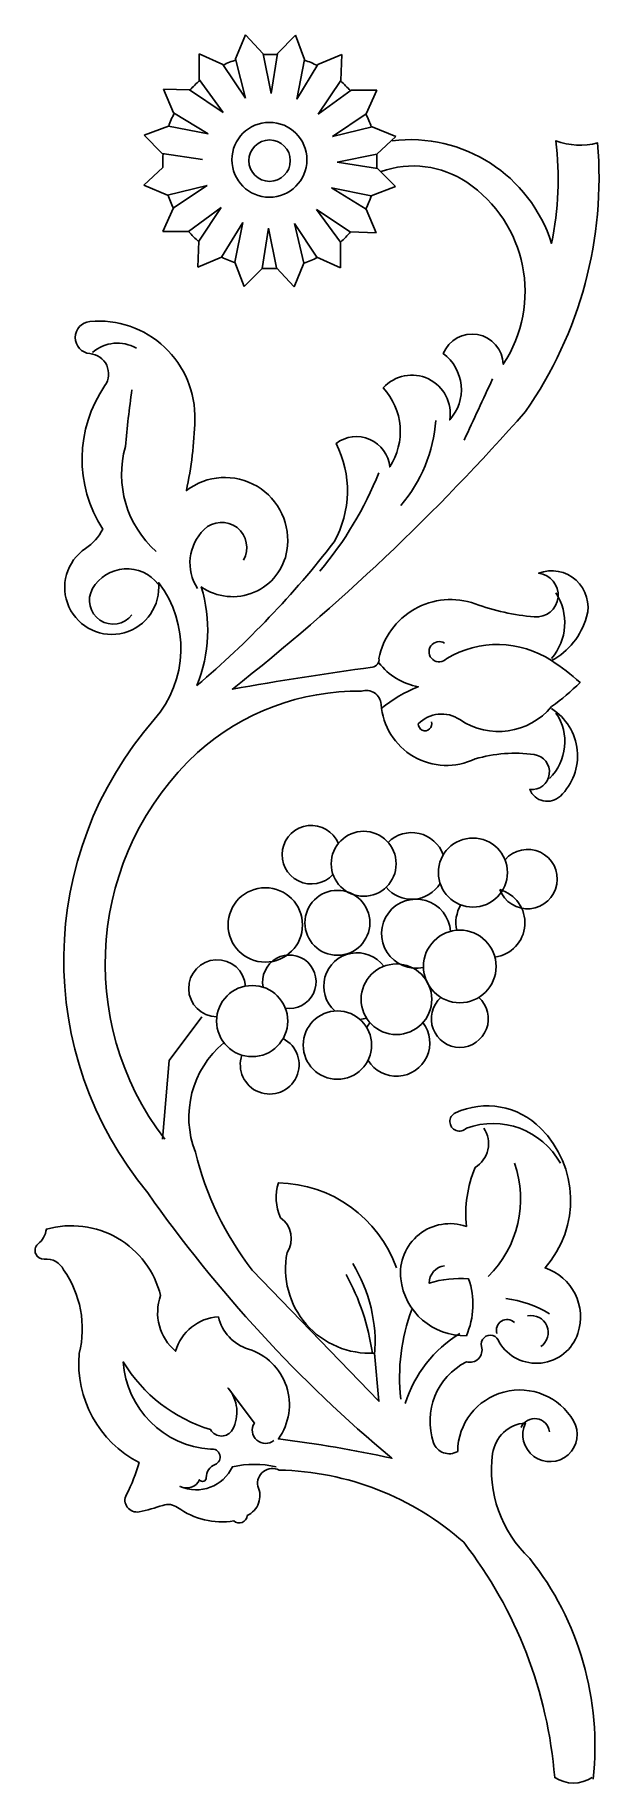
# Model space of a CAD drawing. Extents: x -57.3 to -50.7, y 66.8 to 87.2.
import ezdxf

# ---------------------------------------------------------------- set-up
doc = ezdxf.new("R2010")
doc.units = 0
doc.header["$MEASUREMENT"] = 0
doc.layers.get('0').update_dxf_attribs({"linetype": 'CONTINUOUS'})

msp = doc.modelspace()

# ---------------------------------------------------------------- linework, layer by layer
for p, q in [((-54.862, 87.19), (-54.977, 86.914)), ((-54.657, 86.97), (-54.862, 87.19)), ((-54.28, 87.187), (-54.491, 86.975)), ((-54.174, 86.905), (-54.28, 87.187)), ((-55.128, 86.846), (-55.402, 86.97)), ((-55.402, 86.97), (-55.402, 86.671)), ((-54.977, 86.914), (-54.864, 86.454)), ((-54.564, 86.507), (-54.657, 86.97)), ((-54.491, 86.975), (-54.564, 86.507)), ((-54.265, 86.442), (-54.174, 86.905)), ((-53.743, 86.961), (-54.019, 86.846)), ((-53.753, 86.66), (-53.743, 86.961)), ((-54.864, 86.454), (-55.128, 86.846)), ((-54.019, 86.846), (-54.265, 86.442)), ((-55.515, 86.55), (-55.816, 86.561)), ((-55.816, 86.561), (-55.702, 86.284)), ((-55.122, 86.289), (-55.515, 86.55)), ((-55.402, 86.671), (-55.122, 86.289)), ((-54.015, 86.267), (-53.753, 86.66)), ((-53.632, 86.547), (-54.015, 86.267)), ((-53.333, 86.547), (-53.632, 86.547)), ((-53.458, 86.272), (-53.333, 86.547)), ((-55.702, 86.284), (-55.297, 86.038)), ((-55.76, 86.13), (-56.042, 86.024)), ((-55.297, 86.038), (-55.76, 86.13)), ((-53.85, 86.009), (-53.458, 86.272)), ((-53.39, 86.122), (-53.85, 86.009)), ((-53.114, 86.007), (-53.39, 86.122)), ((-56.042, 86.024), (-55.831, 85.812)), ((-53.334, 85.802), (-53.114, 86.007)), ((-55.831, 85.812), (-55.362, 85.74)), ((-53.796, 85.708), (-53.334, 85.802)), ((-53.328, 85.636), (-53.796, 85.708)), ((-55.825, 85.647), (-56.045, 85.441)), ((-55.825, 85.647), (-55.825, 85.647)), ((-53.117, 85.425), (-53.328, 85.636)), ((-56.045, 85.441), (-55.769, 85.327)), ((-55.769, 85.327), (-55.309, 85.439)), ((-55.309, 85.439), (-55.701, 85.176)), ((-53.862, 85.41), (-53.399, 85.319)), ((-53.457, 85.164), (-53.862, 85.41)), ((-53.399, 85.319), (-53.117, 85.425)), ((-55.701, 85.176), (-55.825, 84.902)), ((-55.526, 84.902), (-55.144, 85.182)), ((-55.144, 85.182), (-55.406, 84.789)), ((-53.757, 84.777), (-54.037, 85.159)), ((-54.037, 85.159), (-53.644, 84.898)), ((-53.343, 84.888), (-53.457, 85.164)), ((-55.825, 84.902), (-55.526, 84.902)), ((-55.14, 84.602), (-54.894, 85.007)), ((-54.894, 85.007), (-54.985, 84.544)), ((-54.668, 84.473), (-54.595, 84.941)), ((-54.595, 84.941), (-54.502, 84.478)), ((-54.294, 84.995), (-54.031, 84.603)), ((-54.182, 84.535), (-54.294, 84.995)), ((-53.644, 84.898), (-53.343, 84.888)), ((-55.406, 84.789), (-55.416, 84.488)), ((-53.757, 84.478), (-53.757, 84.777)), ((-55.416, 84.488), (-55.14, 84.602)), ((-54.985, 84.544), (-54.879, 84.262)), ((-54.879, 84.262), (-54.668, 84.473)), ((-54.502, 84.478), (-54.296, 84.258)), ((-54.296, 84.258), (-54.182, 84.535)), ((-54.031, 84.603), (-53.757, 84.478))]:
    msp.add_line(p, q)
for points in [[(-53.157, 85.959, -0.361235), (-51.3, 84.764, 0.080517), (-51.249, 85.959, 0.155186), (-50.765, 85.934, -0.176028), (-51.605, 82.806, -0.045887), (-55.014, 79.576, -0.009564), (-53.386, 79.831, 0.417662), (-53.309, 79.932, -0.458722), (-52.19, 80.568, 0.062628), (-51.503, 80.416, 0.993787), (-51.452, 80.924, -0.620025), (-50.892, 80.416, -0.201742), (-51.3, 79.907, 3.935242)], [(-55.652, 70.048, 0.240845), (-55.825, 70.074, -0.02926), (-56.1, 69.999, -0.637478), (-56.249, 70.199, 0.055576), (-56.1, 70.572, -0.306411), (-56.797, 71.843, 0.215957), (-56.979, 72.815, 0.312437), (-57.204, 72.94, -0.732536), (-57.278, 73.114, 0.171874), (-57.179, 73.289, -0.422799), (-55.85, 72.516, 0.315222), (-55.676, 71.868, -0.32423), (-55.178, 72.267, 0.265564), (-54.829, 71.893, -0.513213), (-54.48, 70.847, -0.023516), (-53.159, 70.622, -0.065999), (-56, 73.712, -0.368187), (-55.925, 79.22, 0.358189), (-55.875, 80.815, -1.770249), (-56.723, 81.214, 0.128494), (-56.523, 81.438, -0.30474), (-56.498, 83.108, 0.574656), (-56.673, 83.481, -0.912886), (-56.673, 83.855, -0.449483), (-55.452, 82.709, -0.046405), (-55.551, 81.886, -0.680819), (-54.38, 81.189, -0.550832), (-55.377, 80.765, -0.172027), (-55.427, 79.619, 0.053144), (-53.832, 81.288, 0.249486), (-53.807, 82.435, -0.590896), (-53.184, 82.161, 0.342017), (-53.259, 83.083, -0.750546), (-52.486, 82.709, 0.44237), (-52.561, 83.481, -0.812367), (-51.863, 83.357, 0.411765), (-52.287, 85.475, 0.238278), (-53.284, 85.6, -7.418935)], [(-56.642, 83.493, -0.325043), (-56.133, 83.543, 0.270802)], [(-56.184, 83.06, 0.012349), (-56.261, 82.399, 0.284793), (-55.904, 81.178, 2.242857)], [(-51.986, 83.187, 0.00211), (-52.317, 82.475, 1.559841)], [(-52.648, 82.704, -0.158767), (-53.055, 81.712, 2.162121)], [(-53.309, 82.094, -0.078356), (-53.996, 80.95, 1.237599)], [(-54.887, 81.077, 0.872884), (-55.345, 81.433, 0.35692), (-55.421, 80.746, 0.774076)], [(-55.879, 80.797, 0.531254), (-56.642, 80.746, 0.941534), (-56.184, 80.441, -0.49719)], [(-51.249, 80.695, -0.332154), (-51.3, 79.932, 2.17236)], [(-52.546, 80.11, 2.157081), (-52.521, 79.932, -0.285808), (-51.3, 79.907, -0.038962), (-50.969, 79.653, -0.041591), (-51.3, 79.373, -0.387039), (-52.368, 79.22, 0.365914), (-52.851, 79.17, 1.197728), (-52.699, 79.195, -1.421277)], [(-53.309, 79.882, 0.186259), (-52.851, 79.602, 0.078445), (-53.284, 79.348, 1.985899)], [(-51.3, 79.348, -0.486817), (-51.198, 78.33, -0.53045), (-51.554, 78.407, 0.992663), (-51.503, 78.814, 0.103204), (-52.19, 78.763, -0.531021), (-53.284, 79.398, 0.492307), (-53.513, 79.551, 0.187601), (-55.421, 78.839, 0.387134), (-55.803, 74.338, 2.947587)], [(-51.249, 79.297, -0.363622), (-51.325, 78.534, 2.455194)], [(-53.106, 72.838, 0.311271), (-54.48, 73.829, 0.182344), (-54.454, 73.422, -0.402699), (-54.378, 73.016, 0.489964), (-53.36, 71.846), (-53.309, 71.286), (-54.785, 72.812, -0.104725), (-55.446, 74.185, -0.321815), (-55.116, 75.457, -0.361419)], [(-50.816, 66.887, 0.197703), (-51.554, 69.455, -0.242399), (-51.986, 70.676, -0.356549), (-51.605, 71.032, 1.65203), (-51.045, 71.058, 0.761291), (-52.393, 70.702, -0.478023), (-52.673, 70.803, -0.373928), (-52.292, 71.744, 0.58029), (-52.114, 71.922, -1.02133), (-51.91, 71.973, 0.640628), (-50.994, 72.075, 0.413688), (-51.376, 72.838, 0.395625), (-51.427, 74.465, 0.314036), (-52.419, 74.643, 1.209924), (-52.292, 74.465, -0.367995), (-51.198, 74.058, 0.586792)], [(-52.088, 74.465, -0.426911), (-52.19, 74.007, 0.12316), (-52.292, 73.321, 0.553048), (-53.055, 72.71, 0.389501), (-52.292, 72.049, 0.19098), (-52.266, 72.71, 0.098976), (-52.724, 72.66, -0.386666), (-52.546, 72.863, -0.056974)], [(-54.531, 70.829, -0.854313), (-54.759, 71.032), (-55.065, 71.439, -0.309023), (-55.014, 70.956, -0.596913), (-55.268, 70.956, -0.185187), (-56.286, 71.744, 0.375208), (-55.268, 70.727, -0.920445), (-55.217, 70.549, 0.321079), (-55.319, 70.396, -0.746358), (-55.396, 70.371, -0.414081), (-55.624, 70.295, 0.409664), (-55.014, 70.524, -0.104075), (-54.505, 70.524, -0.21029)], [(-50.828, 66.905, -0.291201), (-51.264, 66.905, 0.145642), (-52.322, 69.644, 0.178261), (-54.47, 70.484, 0.618034), (-54.719, 70.297, -0.414214), (-54.843, 69.955, -0.618034), (-54.999, 69.893, -0.195887), (-55.652, 70.048, -0.162278)]]:
    msp.add_lwpolyline(points, format="xyb")
msp.add_lwpolyline([(-55.828, 74.338), (-55.752, 75.253), (-55.37, 75.762)])
for centre, radius in [((-54.584, 85.737), 0.436), ((-54.582, 85.727), 0.241), ((-53.487, 77.542), 0.378), ((-52.215, 77.44), 0.402), ((-54.632, 76.83), 0.433), ((-53.793, 76.855), 0.378), ((-52.368, 76.347), 0.423), ((-53.106, 75.965), 0.411), ((-54.785, 75.711), 0.414), ((-53.793, 75.431), 0.398)]:
    msp.add_circle(centre, radius)
for centre, radius, start, end in [((-54.579, 85.717), 1.247, 108.4185, 115.8557), ((-54.579, 85.717), 1.247, 86.0508, 93.4787), ((-54.579, 85.717), 1.247, 63.6753, 71.1119), ((-54.579, 85.717), 1.247, 130.7985, 138.2616), ((-54.579, 85.717), 1.247, 41.2729, 48.7351), ((-54.579, 85.717), 1.247, 153.209, 160.7109), ((-54.579, 85.717), 1.247, 18.8289, 26.3295), ((-54.579, 85.717), 1.247, 175.6636, 183.2112), ((-54.579, 85.717), 1.247, 356.3346, 3.8807), ((-54.579, 85.717), 1.247, 198.1693, 205.8271), ((-54.579, 85.717), 1.247, 333.7892, 341.4184), ((-54.579, 85.717), 1.247, 220.7252, 228.494), ((-54.579, 85.717), 1.247, 311.1996, 318.946), ((-54.579, 85.717), 1.247, 243.3228, 251.1628), ((-54.579, 85.717), 1.247, 265.9395, 273.8077), ((-54.579, 85.717), 1.247, 288.5795, 296.4071), ((-54.096, 77.648), 0.341, 22.7795, 317.4762), ((-52.928, 77.517), 0.388, 19.3704, 135.0761), ((-51.579, 77.364), 0.346, 200.5181, 139.3364), ((-52.877, 76.728), 0.402, 3.9953, 282.2898), ((-52.928, 77.517), 0.388, 219.7212, 328.4041), ((-52.012, 76.855), 0.402, 277.5278, 74.3604), ((-52.012, 76.855), 0.402, 148.851, 192.4638), ((-55.192, 76.093), 0.332, 4.4125, 269.3086), ((-54.352, 76.169), 0.311, 261.319, 191.9282), ((-53.564, 76.118), 0.388, 36.6052, 228.2266), ((-52.368, 75.737), 0.332, 131.4928, 48.5072), ((-53.564, 76.118), 0.388, 274.888, 286.5405), ((-54.581, 75.203), 0.342, 160.8564, 62.7643), ((-53.106, 75.457), 0.388, 142.4842, 152.6443), ((-53.106, 75.457), 0.388, 211.596, 37.5158), ((-52.931, 73.639), 1.27, 314.7123, 19.2871), ((-55.096, 71.971), 1.742, 355.0331, 31.7636), ((-56.093, 71.452), 2.736, 8.2849, 28.6005), ((-51.98, 71.247), 1.243, 58.1935, 83.2426), ((-50.803, 71.566), 2.266, 159.6456, 186.4423), ((-51.536, 72.086), 0.197, 303.8088, 102.6071), ((-51.603, 70.821), 1.468, 121.3989, 162.5785), ((-51.818, 72.113), 0.124, 46.0239, 197.9636), ((-51.497, 70.911), 0.173, 6.537, 155.9785)]:
    msp.add_arc(centre, radius, start, end)

doc.saveas('drawing.dxf')
